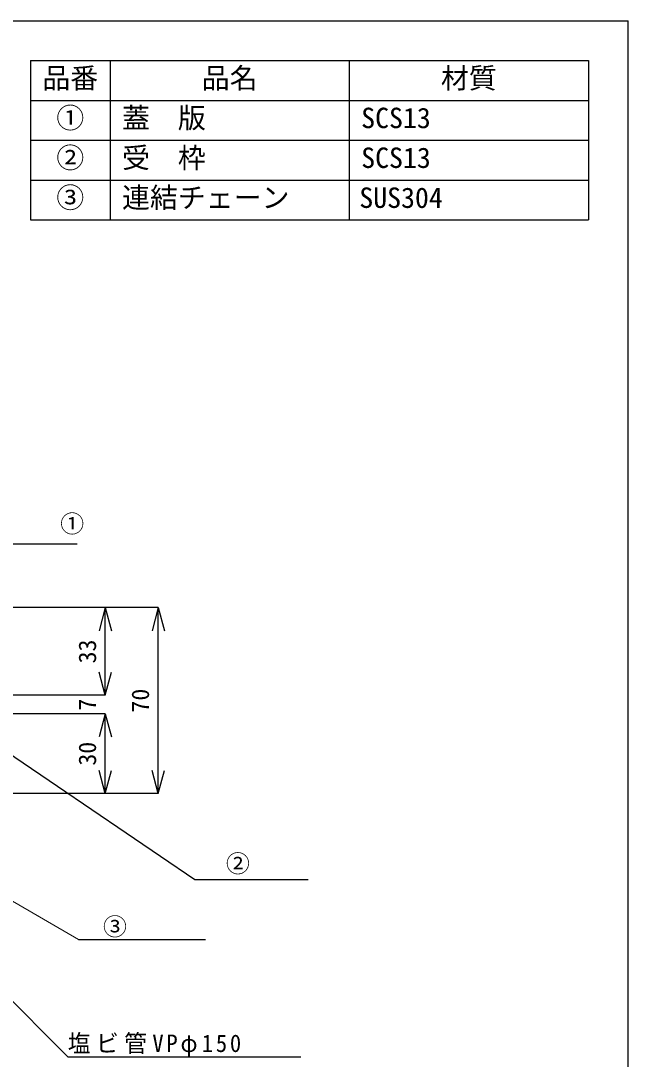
# Model space of a CAD drawing. Units: millimetres on the paper, with parts at other scales. Extents: x -140 to 140, y -97 to 99.
# Drawn here: x 63.8 to 140.1, y -31.3 to 99.1 of the extents above; entities that cross this region are included whole.
import ezdxf
from ezdxf.enums import TextEntityAlignment as Align

# ---------------------------------------------------------------- set-up
doc = ezdxf.new("R2010")
doc.units = ezdxf.units.MM
for name, color, linetype in [('0-0_図面枠', 7, 'Continuous'), ('0-1_ノズル', 5, 'Continuous'), ('1-6', 4, 'Continuous')]:
    doc.layers.add(name, color=color, linetype=linetype)
doc.layers.add('1-1', color=8, linetype='Continuous', lineweight=18)
doc.styles.add('ＭＳ ゴシック', font='')
doc.styles.get('ＭＳ ゴシック').set_extended_font_data('MS Gothic')

msp = doc.modelspace()

# ---------------------------------------------------------------- linework, layer by layer
at = {"layer": '0-0_図面枠', "color": 5}
msp.add_line((-139.949, 99.1), (140.051, 99.1), dxfattribs=at)
msp.add_lwpolyline([(-139.949, 99.1), (-139.949, -96.9), (140.051, -96.9), (140.051, 99.1)], dxfattribs=at)
at = {"layer": '0-1_ノズル'}
for p, q in [((65.051, 94.1), (135.051, 94.1)), ((65.051, 94.1), (65.051, 74.1)), ((75.051, 94.1), (75.051, 74.1)), ((105.051, 94.1), (105.051, 74.1)), ((135.051, 94.1), (135.051, 74.1)), ((65.051, 89.1), (135.051, 89.1)), ((65.051, 84.1), (135.051, 84.1)), ((65.051, 79.1), (135.051, 79.1)), ((65.051, 74.1), (135.051, 74.1))]:
    msp.add_line(p, q, dxfattribs=at)
at = {"layer": '0-1_ノズル', "color": 4}
for p, q in [((71.074, -16.212), (87.033, -16.212)), ((69.747, -30.955), (98.973, -30.955))]:
    msp.add_line(p, q, dxfattribs=at)
for points in [[(39.813, 25.908), (45.582, 33.421), (70.936, 33.421)], [(59.801, 8.871), (85.692, -8.702), (99.912, -8.702)]]:
    msp.add_lwpolyline(points, dxfattribs=at)
at = {"layer": '1-1', "color": 4}
for p, q in [((48.345, -3.089), (71.074, -16.212)), ((55.823, -17.031), (69.747, -30.955))]:
    msp.add_line(p, q, dxfattribs=at)
at = {"layer": '1-6'}
for p, q in [((74.45, 25.428), (58.682, 25.428)), ((74.45, 25.428), (73.673, 22.53)), ((74.45, 14.428), (74.45, 25.428)), ((74.45, 25.428), (75.226, 22.53)), ((81.099, 25.428), (74.45, 25.428)), ((81.099, 25.428), (80.322, 22.53)), ((81.099, 2.095), (81.099, 25.428)), ((81.099, 25.428), (81.875, 22.53)), ((74.45, 14.428), (73.673, 17.326)), ((74.45, 14.428), (75.226, 17.326)), ((74.45, 14.428), (58.682, 14.428)), ((74.45, 12.095), (58.682, 12.095)), ((74.45, 12.095), (73.673, 9.197)), ((74.45, 2.095), (74.45, 12.095)), ((74.45, 12.095), (75.226, 9.197)), ((74.45, 2.095), (73.673, 4.993)), ((74.45, 2.095), (75.226, 4.993)), ((81.099, 2.095), (80.322, 4.993)), ((81.099, 2.095), (81.875, 4.993)), ((74.45, 2.095), (58.682, 2.095)), ((81.099, 2.095), (74.45, 2.095))]:
    msp.add_line(p, q, dxfattribs=at)

# ---------------------------------------------------------------- texts
at = {"layer": '0-0_図面枠', "style": 'ＭＳ ゴシック'}
for s, p in [('品番', (66.551, 89.85)), ('品名', (86.551, 89.85)), ('材質', (116.551, 89.85)), ('①', (68.301, 84.85)), ('蓋\u3000版', (76.551, 84.85)), ('SCS13', (106.551, 84.85)), ('②', (68.301, 79.85)), ('受\u3000枠', (76.551, 79.85)), ('SCS13', (106.551, 79.85)), ('③', (68.301, 74.85)), ('連結チェーン', (76.551, 74.85)), ('SUS304', (106.313, 74.835))]:
    msp.add_text(s, height=2.566, dxfattribs=at).set_placement(p, align=Align.BOTTOM_LEFT)
at = {"layer": '0-1_ノズル', "color": 7, "style": 'ＭＳ ゴシック'}
msp.add_text('②', height=2.199, dxfattribs=at).set_placement((89.582, -8.458), align=Align.BOTTOM_LEFT)
at = {"layer": '1-1', "color": 7, "style": 'ＭＳ ゴシック'}
for s, p in [('①', (68.789, 34.201)), ('③', (74.155, -16.373))]:
    msp.add_text(s, height=2.199, dxfattribs=at).set_placement(p, align=Align.BOTTOM_LEFT)
at = {"layer": '1-1', "color": 7, "insert": (69.747, -30.955), "char_height": 2.199, "attachment_point": 7, "style": 'ＭＳ ゴシック'}
msp.add_mtext('\\T1.24;\\W0.95;塩ビ管VPφ150', dxfattribs=at)
at = {"layer": '1-6', "color": 7, "style": 'ＭＳ ゴシック'}
for s, p in [('33', (73.95, 18.428)), ('70', (80.599, 12.261)), ('7', (73.95, 12.511)), ('30', (73.95, 5.595))]:
    msp.add_text(s, height=2.199, rotation=90, dxfattribs=at).set_placement(p, align=Align.BOTTOM_LEFT)

doc.saveas('drawing.dxf')
